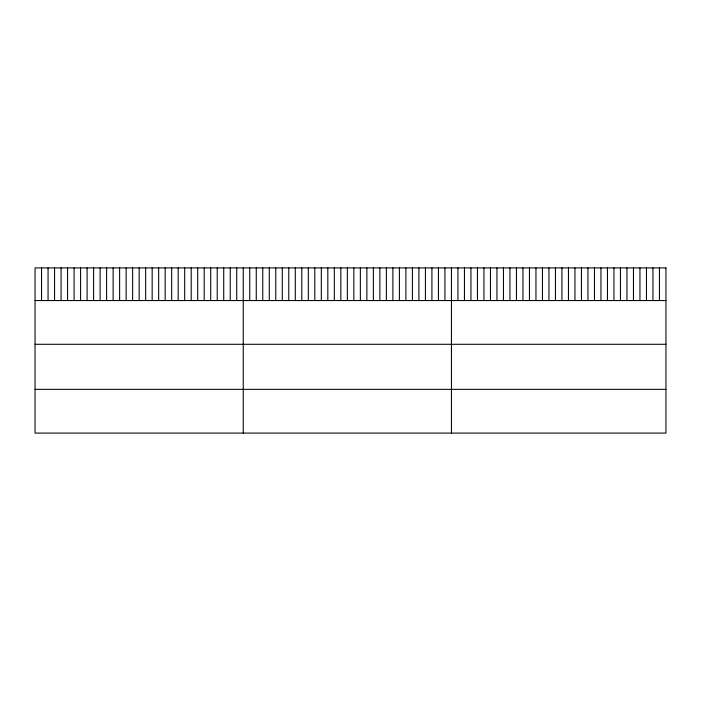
<?xml version="1.0" encoding="UTF-8"?>
<svg xmlns="http://www.w3.org/2000/svg" width="701" height="701" viewBox="0 0 701 701"><rect width="100%" height="100%" fill="white"/><g stroke="black" fill="none" stroke-linecap="round" stroke-linejoin="round"><path stroke-width="1.05" d="M35.05 300.554L665.95 300.554M35.05 344.287L665.95 344.287M35.05 389.353L665.95 389.353M659.448 267.913L659.448 300.554M652.946 267.913L652.946 300.554M646.453 267.913L646.453 300.554M639.952 267.913L639.952 300.554M633.45 267.913L633.45 300.554M626.948 267.913L626.948 300.554M620.446 267.913L620.446 300.554M613.945 267.913L613.945 300.554M607.452 267.913L607.452 300.554M600.95 267.913L600.95 300.554M594.448 267.913L594.448 300.554M587.946 267.913L587.946 300.554M581.444 267.913L581.444 300.554M574.951 267.913L574.951 300.554M568.45 267.913L568.45 300.554M561.948 267.913L561.948 300.554M555.446 267.913L555.446 300.554M548.944 267.913L548.944 300.554M542.443 267.913L542.443 300.554M535.95 267.913L535.95 300.554M529.448 267.913L529.448 300.554M522.946 267.913L522.946 300.554M516.444 267.913L516.444 300.554M509.942 267.913L509.942 300.554M503.449 267.913L503.449 300.554M496.948 267.913L496.948 300.554M490.446 267.913L490.446 300.554M483.944 267.913L483.944 300.554M477.442 267.913L477.442 300.554M470.941 267.913L470.941 300.554M464.448 267.913L464.448 300.554M457.946 267.913L457.946 300.554M451.444 267.913L451.444 433.087M444.933 267.913L444.933 300.554M438.432 267.913L438.432 300.554M431.921 267.913L431.921 300.554M425.419 267.913L425.419 300.554M418.909 267.913L418.909 300.554M412.407 267.913L412.407 300.554M405.897 267.913L405.897 300.554M399.395 267.913L399.395 300.554M392.884 267.913L392.884 300.554M386.382 267.913L386.382 300.554M379.872 267.913L379.872 300.554M373.37 267.913L373.37 300.554M366.86 267.913L366.86 300.554M360.358 267.913L360.358 300.554M353.847 267.913L353.847 300.554M347.345 267.913L347.345 300.554M340.835 267.913L340.835 300.554M334.333 267.913L334.333 300.554M327.823 267.913L327.823 300.554M321.321 267.913L321.321 300.554M314.81 267.913L314.81 300.554M308.309 267.913L308.309 300.554M301.798 267.913L301.798 300.554M295.296 267.913L295.296 300.554M288.786 267.913L288.786 300.554M282.284 267.913L282.284 300.554M275.773 267.913L275.773 300.554M269.272 267.913L269.272 300.554M262.761 267.913L262.761 300.554M256.259 267.913L256.259 300.554M249.749 267.913L249.749 300.554M243.247 267.913L243.247 433.087M236.736 267.913L236.736 300.554M230.235 267.913L230.235 300.554M223.724 267.913L223.724 300.554M217.222 267.913L217.222 300.554M210.712 267.913L210.712 300.554M204.21 267.913L204.21 300.554M197.7 267.913L197.7 300.554M191.198 267.913L191.198 300.554M184.687 267.913L184.687 300.554M178.185 267.913L178.185 300.554M171.675 267.913L171.675 300.554M165.173 267.913L165.173 300.554M158.663 267.913L158.663 300.554M152.161 267.913L152.161 300.554M145.65 267.913L145.65 300.554M139.149 267.913L139.149 300.554M132.638 267.913L132.638 300.554M126.136 267.913L126.136 300.554M119.626 267.913L119.626 300.554M113.124 267.913L113.124 300.554M106.613 267.913L106.613 300.554M100.112 267.913L100.112 300.554M93.601 267.913L93.601 300.554M87.099 267.913L87.099 300.554M80.589 267.913L80.589 300.554M74.087 267.913L74.087 300.554M67.576 267.913L67.576 300.554M61.075 267.913L61.075 300.554M54.564 267.913L54.564 300.554M48.062 267.913L48.062 300.554M41.552 267.913L41.552 300.554M665.95 267.913L35.05 267.913L35.05 433.087L665.95 433.087L665.95 267.913"/></g></svg>
